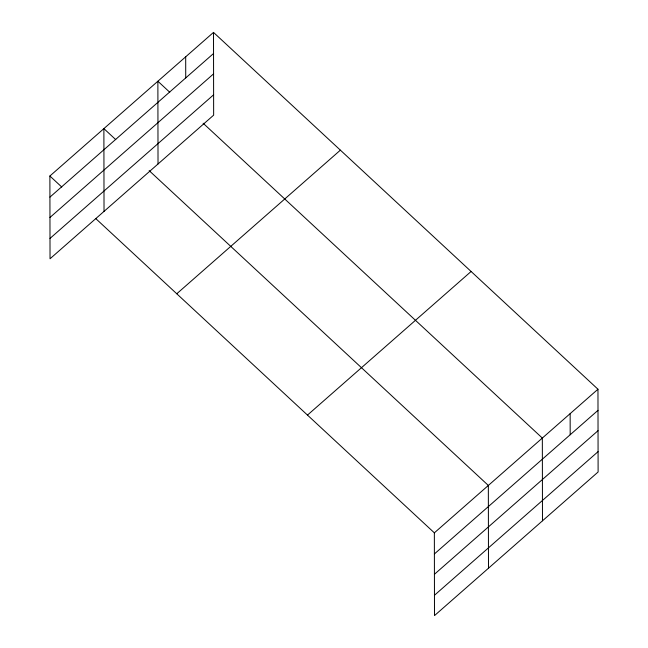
<?xml version="1.0" encoding="UTF-8"?>
<svg xmlns="http://www.w3.org/2000/svg" width="648" height="648" viewBox="0 0 648 648"><rect width="100%" height="100%" fill="white"/><g stroke="black" fill="none" stroke-linecap="round" stroke-linejoin="round"><path stroke-width="0.97" d="M213.508 32.4L213.646 115.158L50.034 258.771L49.888 176.013L213.508 32.4L597.966 389.229L598.112 471.987L434.492 615.6L434.354 532.842L95.888 218.708M49.928 197.122L213.54 53.517M49.961 217.469L213.581 73.856M50.001 238.424L213.613 94.811M176.766 293.763L340.378 150.158M307.476 415.093L471.096 271.48M434.354 532.842L597.966 389.229M434.387 553.959L597.999 410.346M434.419 574.298L598.039 430.685M434.46 595.261L598.072 451.648M169.744 92.243L157.877 81.227L158.023 163.984M203.132 123.233L542.336 438.064L542.481 520.814M115.757 139.636L103.883 128.62L104.028 211.378M149.145 170.627L488.341 485.449L488.487 568.207M49.888 176.013L61.763 187.029M570.151 413.643L570.183 434.759M185.693 56.813L185.725 77.93"/></g></svg>
